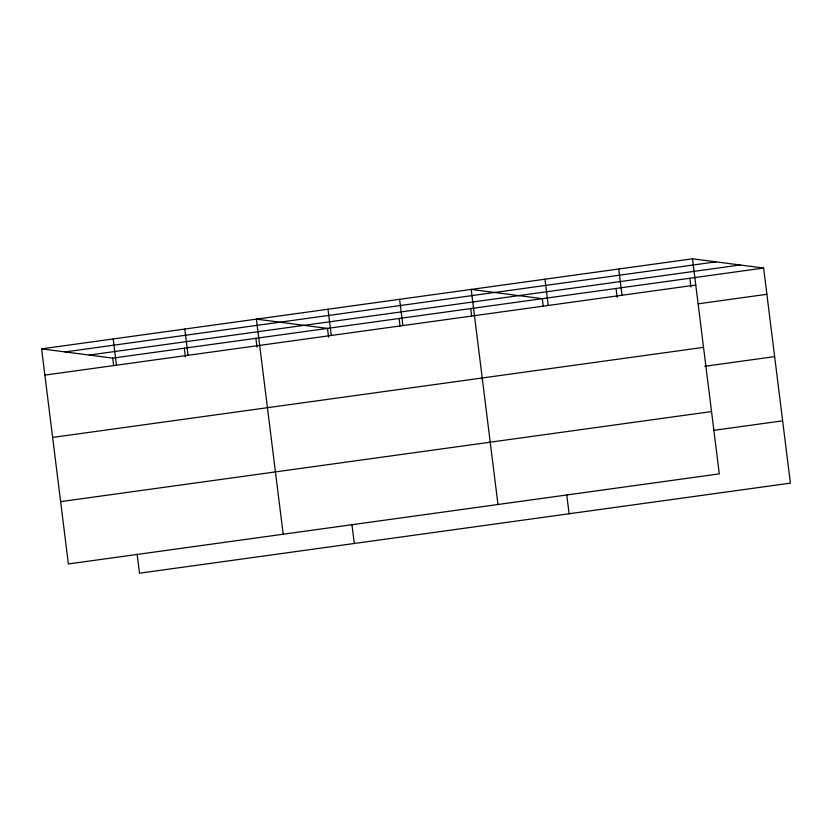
<?xml version="1.0" encoding="UTF-8"?>
<svg xmlns="http://www.w3.org/2000/svg" width="832" height="832" viewBox="0 0 832 832"><rect width="100%" height="100%" fill="white"/><g stroke="black" fill="none" stroke-linecap="round" stroke-linejoin="round"><path stroke-width="1.25" d="M692.505 258.794L719.295 473.876L68.39 563.95L41.6 348.858L692.505 258.794L763.61 268.05L790.4 483.142L139.495 573.206L137.124 554.133M65.062 351.915L715.967 261.851M89.242 355.066L740.147 264.992M41.6 348.858L112.705 358.124L763.61 268.05M44.866 375.107L695.77 285.043M698.194 303.805L766.875 294.299M52.634 437.424L703.529 347.36M704.683 366.298L774.644 356.616M60.632 501.634L711.526 411.559M713.96 430.321L782.642 420.826M689.842 278.262L690.934 287.009M618.727 269.006L622.003 295.246M616.075 288.465L617.157 297.211M544.96 279.209L548.236 305.458M543.234 306.176L542.308 298.678L471.193 289.422L497.983 504.504M566.717 494.686L569.098 513.76M470.704 308.578L471.64 316.077M399.599 299.322L402.865 325.572M399.1 318.49L400.036 325.988M327.995 309.234L331.261 335.473M328.598 337.147L327.506 328.401L256.402 319.145L283.192 534.227M351.915 524.41L354.297 543.483M255.902 338.302L256.994 347.058M184.798 329.046L188.063 355.295M184.309 348.213L185.401 356.959M113.204 338.957L116.47 365.196M112.705 358.124L113.641 365.622"/></g></svg>
